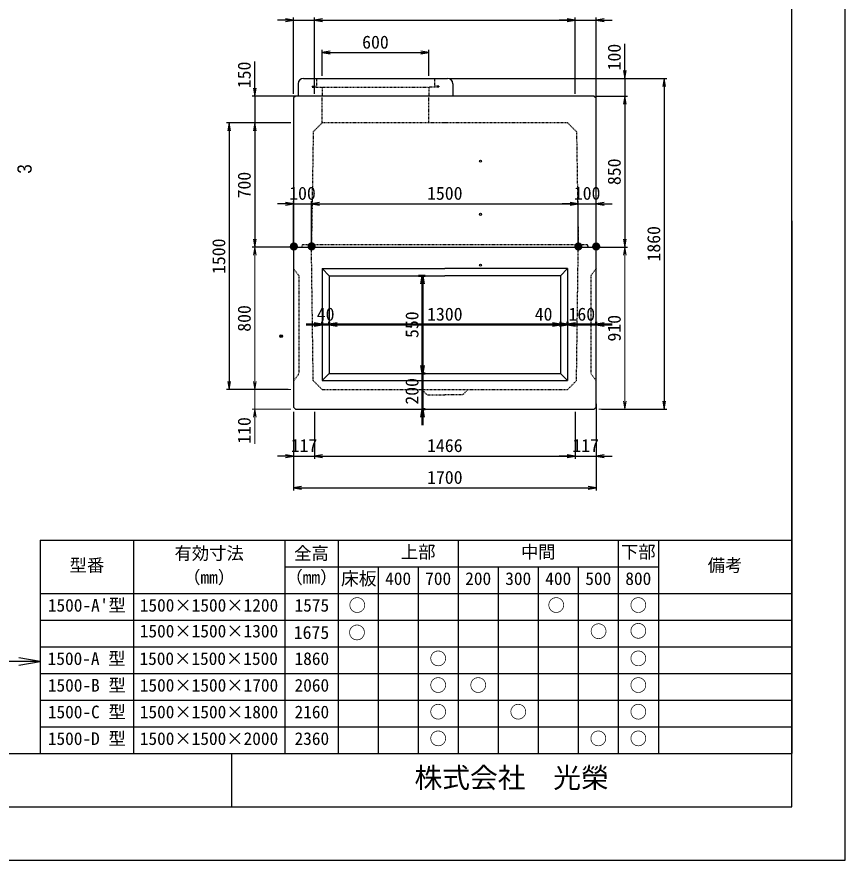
# Model space of a CAD drawing. Units: millimetres, scale not verified. Extents: x -210 to 210, y -148 to 148.
# Drawn here: x 54.8 to 210, y -148.5 to 9.6 of the extents above; entities that cross this region are included whole.
import ezdxf
from ezdxf.enums import TextEntityAlignment as Align

# ---------------------------------------------------------------- set-up
doc = ezdxf.new("R2010")
doc.units = ezdxf.units.MM
doc.header["$PDMODE"] = 32
doc.header["$PDSIZE"] = 0.5
doc.linetypes.add('USER2', pattern=[4.7625, 3.175, -1.5875])
doc.layers.add('0-0', color=7, linetype='Continuous')
for name, color, linetype, lineweight in [('0-1_0', 9, 'Continuous', 25), ('0-2_dims', 2, 'Continuous', 13), ('0-3_pen1実線', 4, 'Continuous', 13), ('0-5_pen3実線', 7, 'Continuous', 25), ('0-6_pen4実線', 6, 'Continuous', 25), ('0-8_pen2破線', 3, 'USER2', 25), ('0-9_鉄筋１', 7, 'Continuous', 50)]:
    doc.layers.add(name, color=color, linetype=linetype, lineweight=lineweight)
doc.styles.add('ＭＳ ゴシック', font='')
doc.styles.add('ＭＳ Ｐゴシック', font='')
doc.styles.get('ＭＳ ゴシック').set_extended_font_data('MS Gothic')
doc.styles.get('ＭＳ Ｐゴシック').set_extended_font_data('MS PGothic')

# ---------------------------------------------------------------- blocks, each defined once
blk = doc.blocks.new('部分図 1')
at = {"layer": '0-1_0'}
blk.add_lwpolyline([(0, 0), (12600, 0), (12600, 8910), (0, 8910)], close=True, dxfattribs=at)
at = {"layer": '0-2_dims', "lineweight": 18}
for p, q in [((9485, 3447), (9266, 3447)), ((9281, 3447), (9281, 2647)), ((11230, 3447), (11376, 3447)), ((11361, 3447), (11361, 2537)), ((9281, 2647), (9281, 2737)), ((9485, 2647), (9266, 2647)), ((9485, 2647), (9266, 2647)), ((9281, 2647), (9281, 2537)), ((9485, 2537), (9266, 2537)), ((9281, 2537), (9281, 2342)), ((11215, 2537), (11376, 2537))]:
    blk.add_line(p, q, dxfattribs=at)
for points in [[(9288.5, 3402), (9281, 3447), (9273.5, 3402)], [(11368.5, 3402), (11361, 3447), (11353.5, 3402)], [(9273.5, 2692), (9281, 2647), (9288.5, 2692)], [(9273.5, 2692), (9281, 2647), (9288.5, 2692)], [(11353.5, 2582), (11361, 2537), (11368.5, 2582)], [(9288.5, 2492), (9281, 2537), (9273.5, 2492)]]:
    blk.add_lwpolyline(points, dxfattribs=at)
at = {"layer": '0-3_pen1実線'}
blk.add_line((10260, 4344.02), (10262.98, 4347), dxfattribs=at)
at = {"layer": '0-5_pen3実線'}
for p, q in [((9499.9, 4725), (9409.9, 4725)), ((9499.9, 4311.1), (9499.9, 4740)), ((9499.9, 4725), (9616.7, 4725)), ((9616.7, 4311.1), (9616.7, 4740)), ((9616.7, 4311.1), (9616.7, 4740)), ((9616.7, 4725), (9706.7, 4725)), ((9616.7, 4725), (11083, 4725)), ((11083, 4725), (10993, 4725)), ((11083, 4311.1), (11083, 4740)), ((11083, 4311.1), (11083, 4740)), ((11083, 4725), (11200, 4725)), ((11200, 4274.5), (11200, 4740)), ((11200, 4725), (11290, 4725)), ((9660, 4412), (9660, 4557)), ((10260, 4412), (10260, 4557)), ((11361, 4397), (11361, 4592)), ((9660, 4542), (10260, 4542)), ((9281, 4297), (9281, 4492)), ((9525, 4367), (9525, 4297)), ((9555, 4397), (10365, 4397)), ((10380, 4397), (11376, 4397)), ((10380, 4397), (11598, 4397)), ((10395, 4367), (10395, 4297)), ((11361, 4397), (11361, 4297)), ((11583, 4397), (11583, 2537)), ((9510, 4297), (9266, 4297)), ((9281, 4297), (9281, 4147)), ((9500, 4287), (9500, 3447)), ((11190, 4297), (11200, 4287)), ((11200, 3447), (11200, 4287)), ((11205, 4297), (11376, 4297)), ((11205, 4297), (11376, 4297)), ((11361, 4297), (11361, 4207)), ((11361, 4297), (11361, 3447)), ((9470, 4147), (9123, 4147)), ((9138, 4147), (9138, 2647)), ((9485, 4147), (9266, 4147)), ((9485, 4147), (9266, 4147)), ((9281, 4147), (9281, 4057)), ((9281, 4147), (9281, 3447)), ((9500, 3462), (9500, 3706.88)), ((9599.8, 3465.5), (9599.8, 3706.88)), ((9599.8, 3465.5), (9599.8, 3706.88)), ((11099.79, 3465.5), (11099.79, 3706.88)), ((11099.79, 3465.5), (11099.79, 3706.88)), ((11200, 3460.69), (11200, 3706.88)), ((9500, 3691.88), (9410, 3691.88)), ((9500, 3691.88), (9599.8, 3691.88)), ((9599.8, 3691.88), (9689.8, 3691.88)), ((9599.8, 3691.88), (11099.79, 3691.88)), ((11099.79, 3691.88), (11009.79, 3691.88)), ((11099.79, 3691.88), (11200, 3691.88)), ((11200, 3691.88), (11290, 3691.88)), ((9485, 3447), (9266, 3447)), ((9500, 3447), (11200, 3447)), ((9500, 3447), (9500, 2547)), ((11150, 3462), (11155, 3447)), ((11200, 2547), (11200, 3447)), ((11215, 3447), (11376, 3447)), ((9660, 3327), (10350, 3327)), ((9660, 3327), (9660, 2697)), ((9700, 3287), (9660, 3327)), ((11040, 3327), (10350, 3327)), ((11000, 3287), (11040, 3327)), ((11040, 3327), (11040, 2697)), ((9700, 3287), (9700, 2737)), ((9700, 3287), (10350, 3287)), ((11000, 3287), (10350, 3287)), ((11000, 3287), (11000, 2737)), ((9700, 2737), (9660, 2697)), ((9700, 2737), (10350, 2737)), ((10350, 2737), (11000, 2737)), ((11000, 2737), (11040, 2697)), ((9660, 2697), (10350, 2697)), ((10350, 2697), (11039.34, 2697.66)), ((9470, 2647), (9123, 2647)), ((11200, 2566), (11200, 2258)), ((9500, 2547), (9510, 2537)), ((9500, 2522), (9500, 2258)), ((9510, 2537), (11190, 2537)), ((9616.8, 2522), (9616.8, 2258)), ((9616.8, 2522), (9616.8, 2258)), ((11083, 2522), (11083, 2258)), ((11083, 2522), (11083, 2258)), ((11200, 2547), (11190, 2537)), ((11230, 2537), (11598, 2537)), ((9500, 2441), (9500, 2079)), ((11200, 2416), (11200, 2079)), ((9500, 2273), (9410, 2273)), ((9500, 2273), (9616.8, 2273)), ((9616.8, 2273), (9706.8, 2273)), ((9616.8, 2273), (11083, 2273)), ((11083, 2273), (10993, 2273)), ((11083, 2273), (11200, 2273)), ((11200, 2273), (11290, 2273)), ((9500, 2094), (11200, 2094)), ((8600, 1800), (8600, 600)), ((9450, 1800), (9450, 600)), ((9750, 1800), (9750, 600)), ((10425, 1800), (10425, 600)), ((11325, 1800), (11325, 600)), ((11550, 1800), (11550, 600)), ((9453.73, 1650), (11550, 1650)), ((9975, 1650), (9975, 600)), ((10200, 1650), (10200, 600)), ((10650, 1650), (10650, 600)), ((10875, 1650), (10875, 600)), ((11100, 1650), (11100, 600)), ((8075, 1500), (12300, 1500)), ((8075, 1350), (12300, 1350)), ((8075, 1200), (12300, 1200)), ((8075, 1117), (7880, 1117)), ((8075, 1050), (12300, 1050)), ((8075, 900), (12300, 900)), ((8075, 750), (12300, 750))]:
    blk.add_line(p, q, dxfattribs=at)
for points in [[(9454.9, 4717.5), (9499.9, 4725), (9454.9, 4732.5)], [(9661.7, 4732.5), (9616.7, 4725), (9661.7, 4717.5)], [(9661.7, 4732.5), (9616.7, 4725), (9661.7, 4717.5)], [(11038, 4717.5), (11083, 4725), (11038, 4732.5)], [(11038, 4717.5), (11083, 4725), (11038, 4732.5)], [(11245, 4732.5), (11200, 4725), (11245, 4717.5)], [(9705, 4549.5), (9660, 4542), (9705, 4534.5)], [(10215, 4534.5), (10260, 4542), (10215, 4549.5)], [(11353.5, 4442), (11361, 4397), (11368.5, 4442)], [(11590.5, 4352), (11583, 4397), (11575.5, 4352)], [(9273.5, 4342), (9281, 4297), (9288.5, 4342)], [(11190, 4297), (9510, 4297), (9500, 4287)], [(11368.5, 4252), (11361, 4297), (11353.5, 4252)], [(11368.5, 4252), (11361, 4297), (11353.5, 4252)], [(9145.5, 4102), (9138, 4147), (9130.5, 4102)], [(9288.5, 4102), (9281, 4147), (9273.5, 4102)], [(9288.5, 4102), (9281, 4147), (9273.5, 4102)], [(9455, 3684.38), (9500, 3691.88), (9455, 3699.38)], [(9644.8, 3699.38), (9599.8, 3691.88), (9644.8, 3684.38)], [(9644.8, 3699.38), (9599.8, 3691.88), (9644.8, 3684.38)], [(11054.79, 3684.38), (11099.79, 3691.88), (11054.79, 3699.38)], [(11054.79, 3684.38), (11099.79, 3691.88), (11054.79, 3699.38)], [(11245, 3699.38), (11200, 3691.88), (11245, 3684.38)], [(9273.5, 3492), (9281, 3447), (9288.5, 3492)], [(11353.5, 3492), (11361, 3447), (11368.5, 3492)], [(9130.5, 2692), (9138, 2647), (9145.5, 2692)], [(11575.5, 2582), (11583, 2537), (11590.5, 2582)], [(9455, 2265.5), (9500, 2273), (9455, 2280.5)], [(9661.8, 2280.5), (9616.8, 2273), (9661.8, 2265.5)], [(9661.8, 2280.5), (9616.8, 2273), (9661.8, 2265.5)], [(11038, 2265.5), (11083, 2273), (11038, 2280.5)], [(11038, 2265.5), (11083, 2273), (11038, 2280.5)], [(11245, 2280.5), (11200, 2273), (11245, 2265.5)], [(9545, 2101.5), (9500, 2094), (9545, 2086.5)], [(11155, 2086.5), (11200, 2094), (11155, 2101.5)], [(7955, 1097), (8075, 1117), (7955, 1137)]]:
    blk.add_lwpolyline(points, dxfattribs=at)
for centre, radius in [((10550.3, 3931.35), 6.2), ((10550.3, 3632.35), 6.2), ((10549.9, 3347.1), 5.6)]:
    blk.add_circle(centre, radius, dxfattribs=at)
for centre, start, end in [((9555, 4367), 90, 180), ((10365, 4367), 0, 90)]:
    blk.add_arc(centre, 30, start, end, dxfattribs=at)
blk.add_point((9429.61, 2946.71), dxfattribs=at)
at = {"layer": '0-6_pen4実線'}
for p, q in [((12300, 3594.97), (12300, 2094.97)), ((12300, 2100), (12300, 600)), ((8075, 1800), (12300, 1800)), ((8075, 1800), (8075, 600)), ((300, 600), (12300, 600)), ((9150, 600), (9150, 300))]:
    blk.add_line(p, q, dxfattribs=at)
blk.add_lwpolyline([(300, 300), (12300, 300), (12300, 8610), (300, 8610)], close=True, dxfattribs=at)
at = {"layer": '0-8_pen2破線'}
for p, q in [((9628, 4397), (9628, 4353)), ((10292, 4397), (10292, 4353)), ((9604, 4353), (9628, 4353)), ((9604, 4353), (9604, 4347)), ((9604, 4347), (10257.02, 4347)), ((9660, 4347), (9660, 4297)), ((10316, 4347), (10260, 4347)), ((10260, 4347), (10260, 4297)), ((10316, 4353), (10292, 4353)), ((10316, 4353), (10316, 4347)), ((9660, 4147), (9660, 4297)), ((10260, 4147), (10260, 4297)), ((10350, 4147), (9660, 4147)), ((11040, 4147), (10350, 4147)), ((11040, 4147), (11090, 4097)), ((11090, 4097), (11100, 3462)), ((9550, 3462), (9545, 3447)), ((9545, 3447), (9550, 3462)), ((9550, 3462), (10350, 3462)), ((9610, 2697), (9600, 3447)), ((10350, 3462), (11150, 3462)), ((11090, 2697), (11099.8, 3447)), ((11155, 3447), (11150, 3462)), ((9500, 3327), (9530, 3287)), ((11200, 3327), (11170, 3287)), ((9530, 3287), (9530, 2737)), ((11170, 3287), (11170, 2737)), ((9530, 2737), (9500, 2697)), ((11170, 2737), (11200, 2697)), ((9660, 2647), (9610, 2697)), ((11040, 2647), (11090, 2697)), ((9660, 2647), (10350, 2647)), ((10220, 2647), (10250, 2617)), ((10250, 2617), (10350, 2617)), ((10350, 2647), (11040, 2647)), ((10450, 2617), (10350, 2617)), ((10480, 2647), (10450, 2617))]:
    blk.add_line(p, q, dxfattribs=at)
blk.add_lwpolyline([(9660, 4147), (9610, 4097), (9600, 3462)], dxfattribs=at)
at = {"layer": '0-9_鉄筋１'}
for p, q in [((10202.5, 3287), (10239, 3287)), ((10224, 3287), (10224, 2737)), ((9660, 3012), (9570, 3012)), ((9660, 3012), (9660, 3027)), ((9660, 3012), (9700, 3012)), ((9700, 3012), (9700, 3027)), ((9700, 3012), (9700, 3027)), ((9700, 3012), (9790, 3012)), ((9700, 3012), (11000, 3012)), ((11000, 3012), (10855, 3012)), ((11040, 3012), (10950, 3012)), ((11000, 3012), (11000, 3027)), ((11000, 3012), (11000, 3027)), ((11000, 3012), (11040, 3012)), ((11040, 3012), (11040, 3027)), ((11040, 3012), (11040, 3027)), ((11040, 3012), (11130, 3012)), ((11040, 3012), (11200, 3012)), ((11200, 3012), (11200, 3027)), ((11200, 3012), (11290, 3012)), ((10224, 2737), (10224, 2827)), ((10224, 2737), (10239, 2737)), ((10224, 2737), (10239, 2737)), ((10224, 2737), (10224, 2537)), ((10224, 2537), (10239, 2537)), ((10224, 2537), (10224, 2447))]:
    blk.add_line(p, q, dxfattribs=at)
for points in [[(10231.5, 3242), (10224, 3287), (10216.5, 3242)], [(9615, 3004.5), (9660, 3012), (9615, 3019.5)], [(9745, 3019.5), (9700, 3012), (9745, 3004.5)], [(9745, 3019.5), (9700, 3012), (9745, 3004.5)], [(10955, 3004.5), (11000, 3012), (10955, 3019.5)], [(10955, 3004.5), (11000, 3012), (10955, 3019.5)], [(10995, 3004.5), (11040, 3012), (10995, 3019.5)], [(11085, 3019.5), (11040, 3012), (11085, 3004.5)], [(11245, 3019.5), (11200, 3012), (11245, 3004.5)], [(10216.5, 2782), (10224, 2737), (10231.5, 2782)], [(10216.5, 2782), (10224, 2737), (10231.5, 2782)], [(10231.5, 2492), (10224, 2537), (10216.5, 2492)]]:
    blk.add_lwpolyline(points, dxfattribs=at)
at = {"layer": '0-2_dims', "color": 7, "style": 'ＭＳ Ｐゴシック', "width": 0.9}
blk.add_text('3', height=79.98, rotation=90, dxfattribs=at).set_placement((8051.21, 3861.22), align=Align.BOTTOM_LEFT)
at = {"layer": '0-2_dims', "color": 7, "style": 'ＭＳ ゴシック'}
for s, p in [('800', (9280.5, 2972)), ('910', (11360.5, 2917)), ('110', (9280.5, 2342))]:
    blk.add_text(s, height=73.31, rotation=90, dxfattribs=at).set_placement(p, align=Align.BOTTOM_LEFT)
at = {"layer": '0-5_pen3実線', "style": 'ＭＳ ゴシック'}
for s, height, p in [('600', 73.31, (9885, 4542.5)), ('100', 73.31, (9474.9, 3692.38)), ('1500', 73.31, (10249.8, 3692.38)), ('100', 73.31, (11074.9, 3692.38)), ('117', 73.31, (9483.4, 2273.5)), ('1466', 73.31, (10249.9, 2273.5)), ('117', 73.31, (11066.5, 2273.5)), ('1700', 73.31, (10250, 2094.5)), ('有効寸法', 71.47, (8830.03, 1668.76)), ('全高', 71.47, (9502.52, 1668.76)), ('上部', 71.51, (10102.46, 1676.23)), ('中間', 71.46, (10777.52, 1676.26)), ('下部', 71.52, (11339.95, 1676.23)), ('型番', 71.47, (8240.02, 1601.26)), ('備考', 71.45, (11827.54, 1601.27)), ('（mm）', 71.49, (8878.73, 1533.74)), ('（mm）', 71.49, (9453.73, 1533.74)), ('床板', 73.31, (9766, 1525)), ('400', 71.46, (10014.4, 1526.27)), ('700', 71.48, (10239.37, 1526.25)), ('200', 71.47, (10464.39, 1526.26)), ('300', 71.47, (10689.39, 1526.26)), ('400', 71.46, (10914.4, 1526.27)), ('500', 71.47, (11139.39, 1526.26)), ('800', 71.47, (11364.39, 1526.26)), ("1500-A'型", 71.47, (8118.15, 1376.25)), ('○', 71.37, (9808.83, 1376.33)), ('○', 71.37, (10927.33, 1376.33)), ('○', 71.37, (11388.83, 1376.33)), ('1500×1500×1200', 71.48, (8635.01, 1376.25)), ('1575', 71.47, (9505, 1376.26)), ('○', 71.37, (11165.33, 1229.33)), ('○', 71.37, (11388.83, 1231.33)), ('1500×1500×1300', 71.48, (8635.01, 1231.25)), ('1675', 73.31, (9500.49, 1222)), ('○', 71.37, (9807.33, 1222.33)), ('1500-A 型', 71.47, (8117.19, 1076.25)), ('1500×1500×1500', 71.48, (8633.34, 1076.25)), ('1860', 71.47, (9505, 1076.26)), ('○', 71.37, (10263.83, 1076.33)), ('○', 71.37, (11388.83, 1076.33)), ('1500-B 型', 71.47, (8118.15, 926.25)), ('1500×1500×1700', 71.48, (8635.01, 926.25)), ('2060', 71.47, (9505, 926.26)), ('○', 71.37, (10263.83, 926.33)), ('○', 71.37, (10488.83, 926.33)), ('○', 71.37, (11388.83, 926.33)), ('1500-C 型', 71.47, (8118.15, 776.25)), ('1500×1500×1800', 71.48, (8635.01, 776.25)), ('2160', 71.47, (9505, 776.26)), ('○', 71.37, (10263.83, 776.33)), ('○', 71.37, (10713.83, 776.33)), ('○', 71.37, (11388.83, 776.33)), ('1500-D 型', 71.47, (8118.15, 626.25)), ('1500×1500×2000', 71.48, (8635.01, 626.25)), ('2360', 71.47, (9505, 626.26)), ('○', 71.37, (10263.83, 626.33)), ('○', 71.37, (11163.83, 626.33)), ('○', 71.37, (11388.83, 626.33)), ('株式会社\u3000光榮', 114.4, (10179.07, 372.01))]:
    blk.add_text(s, height=height, dxfattribs=at).set_placement(p, align=Align.BOTTOM_LEFT)
for s, p in [('100', (11360.5, 4442)), ('150', (9280.5, 4342)), ('850', (11360.5, 3797)), ('700', (9280.5, 3722)), ('1860', (11582.5, 3367)), ('1500', (9137.5, 3297))]:
    blk.add_text(s, height=73.31, rotation=90, dxfattribs=at).set_placement(p, align=Align.BOTTOM_LEFT)
at = {"layer": '0-5_pen3実線', "color": 1, "style": 'ＭＳ ゴシック'}
for p in [(9475.4, 3421.3), (9575.1, 3421.7), (11074.9, 3421.1), (11175, 3421)]:
    blk.add_text('●', height=36.66, dxfattribs=at).set_placement(p, align=Align.BOTTOM_LEFT)
at = {"layer": '0-9_鉄筋１', "style": 'ＭＳ ゴシック'}
for s, p in [('40', (9630, 3012.5)), ('1300', (10250, 3012.5)), ('40', (10855, 3012.5)), ('160', (11045, 3012.5))]:
    blk.add_text(s, height=73.31, dxfattribs=at).set_placement(p, align=Align.BOTTOM_LEFT)
for s, p in [('550', (10223.5, 2937)), ('200', (10223.5, 2562))]:
    blk.add_text(s, height=73.31, rotation=90, dxfattribs=at).set_placement(p, align=Align.BOTTOM_LEFT)

msp = doc.modelspace()

# ---------------------------------------------------------------- block references
at = {"layer": '0-0', "xscale": 0.0333333, "yscale": 0.0333333}
msp.add_blockref('部分図 1', (-210, -148.5), dxfattribs=at)

doc.saveas('drawing.dxf')
